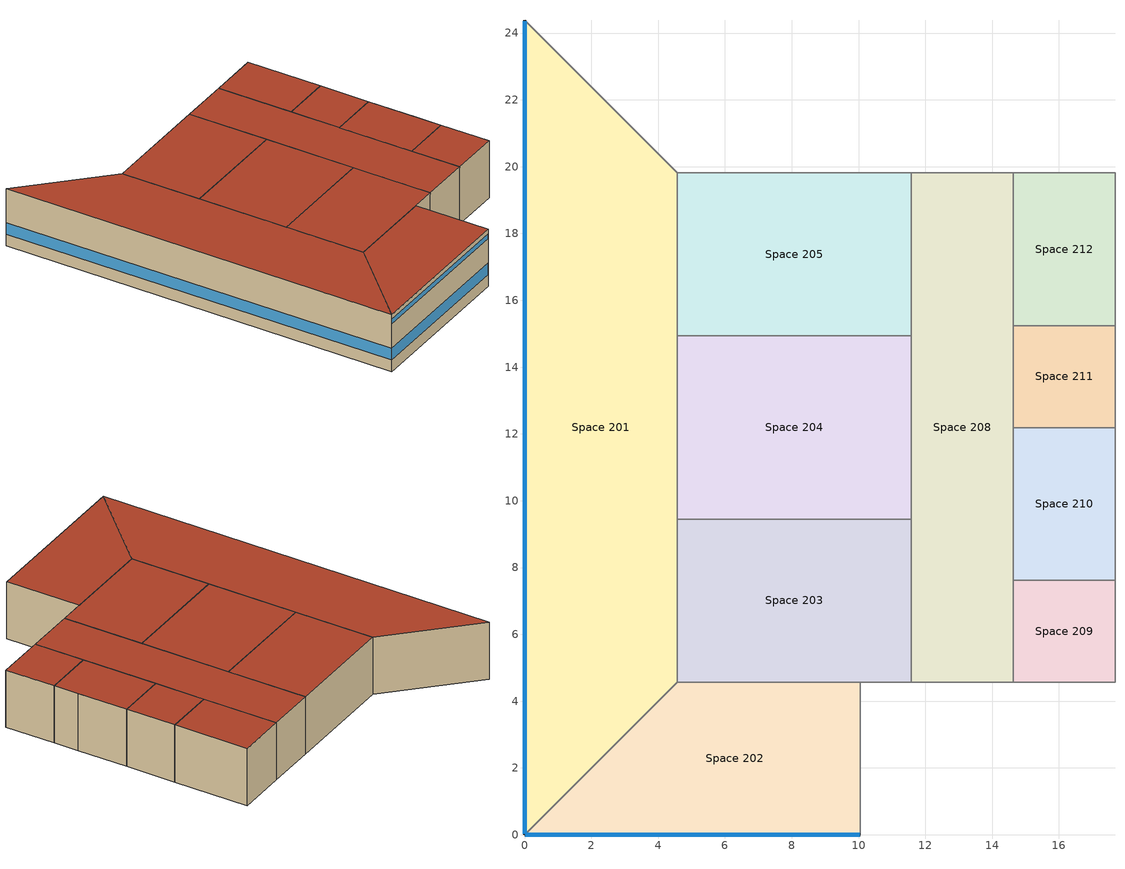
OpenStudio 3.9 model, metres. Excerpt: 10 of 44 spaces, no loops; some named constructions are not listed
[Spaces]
Space 212
 floor to Space 112: 17.68,19.81 17.68,15.24 14.63,15.24 14.63,19.81 z3.66
 wall to Space 215: 17.68,15.24 17.68,19.81 z3.66:7.32
 wall to Space 211: 14.63,15.24 17.68,15.24 z3.66:7.32
 wall to Space 208: 14.63,19.81 14.63,15.24 z3.66:7.32
 wall to Space 206: 17.68,19.81 14.63,19.81 z3.66:7.32
 roof outside: 14.63,19.81 14.63,15.24 17.68,15.24 17.68,19.81 z7.32
Space 210
 floor to Space 110: 14.63,7.62 14.63,12.19 17.68,12.19 17.68,7.62 z3.66
 wall to Space 214: 17.68,9.14 17.68,12.19 z3.66:7.32
 wall to Space 211: 17.68,12.19 14.63,12.19 z3.66:7.32
 wall to Space 213: 17.68,7.62 17.68,9.14 z3.66:7.32
 wall to Space 209: 14.63,7.62 17.68,7.62 z3.66:7.32
 wall to Space 208: 14.63,12.19 14.63,7.62 z3.66:7.32
 roof outside: 14.63,12.19 14.63,7.62 17.68,7.62 17.68,12.19 z7.32
Space 209
 floor to Space 109: 17.68,7.62 17.68,4.57 14.63,4.57 14.63,7.62 z3.66
 wall to Space 213: 17.68,4.57 17.68,7.62 z3.66:7.32
 wall to Space 207: 14.63,4.57 17.68,4.57 z3.66:7.32
 wall to Space 208: 14.63,7.62 14.63,4.57 z3.66:7.32
 roof outside: 14.63,7.62 14.63,4.57 17.68,4.57 17.68,7.62 z7.32
Space 204
 floor to Space 105: 11.58,14.94 11.58,9.45 4.57,9.45 4.57,14.94 z3.66
 wall to Space 208: 11.58,9.45 11.58,14.94 z3.66:7.32
 wall to Space 203: 4.57,9.45 11.58,9.45 z3.66:7.32
 wall to Space 201: 4.57,14.94 4.57,9.45 z3.66:7.32
 wall to Space 205: 11.58,14.94 4.57,14.94 z3.66:7.32
 roof outside: 4.57,14.94 4.57,9.45 11.58,9.45 11.58,14.94 z7.32
Space 201
 floor to Space 101: 0,0 0,24.38 4.57,19.81 4.57,4.57 z3.66
 wall outside: 0,24.38 0,0 z3.66:7.32
 wall to Space 206: 4.57,19.81 0,24.38 z3.66:7.32
 wall to Space 205: 4.57,14.94 4.57,19.81 z3.66:7.32
 wall to Space 203: 4.57,4.57 4.57,9.45 z3.66:7.32
 wall to Space 202: 0,0 4.57,4.57 z3.66:7.32
 window (AEDG-SmMdOff View Glazing EastWest): 0,24.36 0,0.03 z4.42:5.15
 roof outside: 0,24.38 0,0 4.57,4.57 4.57,19.81 z7.32
Space 205
 floor to Space 106: 11.58,19.81 11.58,14.94 4.57,14.94 4.57,19.81 z3.66
 wall to Space 208: 11.58,14.94 11.58,19.81 z3.66:7.32
 wall to Space 206: 11.58,19.81 4.57,19.81 z3.66:7.32
 roof outside: 4.57,19.81 4.57,14.94 11.58,14.94 11.58,19.81 z7.32
Space 208
 floor to Space 108: 11.58,4.57 11.58,19.81 14.63,19.81 14.63,4.57 z3.66
 wall to Space 211: 14.63,12.19 14.63,15.24 z3.66:7.32
 wall to Space 207: 11.58,4.57 14.63,4.57 z3.66:7.32
 wall to Space 203: 11.58,9.45 11.58,4.57 z3.66:7.32
 wall to Space 206: 14.63,19.81 11.58,19.81 z3.66:7.32
 roof outside: 11.58,19.81 11.58,4.57 14.63,4.57 14.63,19.81 z7.32
Space 211
 floor to Space 111: 17.68,15.24 17.68,12.19 14.63,12.19 14.63,15.24 z3.66
 wall to Space 214: 17.68,12.19 17.68,15.24 z3.66:7.32
 roof outside: 14.63,15.24 14.63,12.19 17.68,12.19 17.68,15.24 z7.32
Space 203
 floor to Space 104: 4.57,4.57 4.57,9.45 11.58,9.45 11.58,4.57 z3.66
 wall to Space 207: 10.06,4.57 11.58,4.57 z3.66:7.32
 wall to Space 202: 4.57,4.57 10.06,4.57 z3.66:7.32
 roof outside: 4.57,9.45 4.57,4.57 11.58,4.57 11.58,9.45 z7.32
Space 202
 floor to Space 102: 0,0 4.57,4.57 10.06,4.57 10.06,0 z3.66
 wall outside: 0,0 10.06,0 z3.66:7.32
 wall to Space 207: 10.06,0 10.06,4.57 z3.66:7.32
 window (AEDG-SmMdOff View Glazing South): 0.03,0 10.03,0 z4.42:5.15
 window (AEDG-SmMdOff Daylight Glazing South): 0.03,0 10.03,0 z6.71:7.01
 roof outside: 10.06,0 10.06,4.57 4.57,4.57 0,0 z7.32
[Schedule:Ruleset]
Name | Default Day Schedule | Summer Design Day Schedule | Winter Design Day Schedule
24 Hr Service Equipment | 24 Hr Service Equipment Default | 24 Hr Service Equipment Summer Design Day 3 | 24 Hr Service Equipment Winter Design Day 3
24 Hr Service Lighting | 24 Hr Service Lighting Default | 24 Hr Service Lighting Summer Design Day 3 | 24 Hr Service Lighting Winter Design Day 3
24 Hr Service Infiltration | 24 Hr Service Infiltration Default | 24 Hr Service Infiltration Summer Design Day 3 | 24 Hr Service Infiltration Winter Design Day 3
24 Hr Service Equipment - Controls Reduction | 24 Hr Service Equipment Default 1 | 24 Hr Service Equipment Summer Design Day 4 | 24 Hr Service Equipment Winter Design Day 4
24 Hr Service Lighting - Controls Reduction | 24 Hr Service Lighting Default 1 | 24 Hr Service Lighting Summer Design Day 4 | 24 Hr Service Lighting Winter Design Day 4
[Schedule:Day]
General Occupancy Sat Day; General Occupancy Sat Day 1: No, 6, 0, 0, 8, 0, 0.1, 12, 0, 0.3, 17, 0, 0.1, 19, 0, 0.05, 24, 0, 0
General Occupancy Sun Day; General Occupancy Sun Day 1: No, 6, 0, 0, 18, 0, 0.05, 24, 0, 0
24 Hr Service Equipment Default; General Infiltration Sun Day 1; 24 Hr Service Equipment Sat Day 1; 24 Hr Service Equipment Sun Day 1; 24 Hr Service Equipment Summer Design Day 3; 24 Hr Service Lighting Summer Design Day 3; 24 Hr Service Infiltration Winter Design Day 3; 24 Hr Service Infiltration Summer Design Day 3; 24 Hr Service HVAC Availability Sat Day 1; 24 Hr Service HVAC Availability Sun Day 1; 24 Hr Service Equipment Summer Design Day 4; 24 Hr Service Lighting Summer Design Day 4: No, 24, 0, 1
24 Hr Service Lighting Default; 24 Hr Service Lighting Sat Day 1; 24 Hr Service Lighting Sun Day 1: No, 24, 0, 0.05
24 Hr Service Infiltration Default; 24 Hr Service Infiltration Sat Day 1; 24 Hr Service Infiltration Sun Day 1: No, 24, 0, 0.25
General Equipment Sat Day 1: No, 8, 0, 0.1, 14, 0, 0.2, 24, 0, 0.1
General Equipment Sun Day 1; General Equipment Sun Day 2: No, 24, 0, 0.1
General Lighting Sat Day 1: No, 4, 0, 0, 5, 0, 0.017, 6, 0, 0.05, 7, 0, 0.1, 15, 0, 0.15, 16, 0, 0.1, 17, 0, 0.05, 19, 0, 0.025, 24, 0, 0
General Lighting Sun Day 1; General HVAC Availability Sun Day 1; 24 Hr Service Equipment Winter Design Day 3; 24 Hr Service Lighting Winter Design Day 3; Schedule Day 14; 24 Hr Service Equipment Winter Design Day 4; 24 Hr Service Lighting Winter Design Day 4; General Lighting Sun Day 2: No, 24, 0, 0
General Infiltration Sat Day 1: No, 6, 0, 1, 15, 0, 0.25, 24, 0, 1
General Cooling Setpt Sat Day: No, 5, 0, 26.6667, 6, 0, 25.5556, 7, 0, 25, 15, 0, 23.8889, 24, 0, 26.6667
General Cooling Setpt Sun Day: No, 24, 0, 26.6667
General Heating Setpt Sat Day: No, 5, 0, 18.3333, 6, 0, 18.8889, 7, 0, 19.4444, 15, 0, 21.1111, 24, 0, 18.3333
General Heating Setpt Sun Day: No, 24, 0, 18.3333
General HVAC Availability Sat Day 1: No, 6, 0, 0, 15, 0, 1, 24, 0, 0
Schedule Day 12: No, 6, 0, 0, 8, 0, 0.025, 14, 0, 0.1, 17, 0, 0.025, 24, 0, 0
Schedule Day 45: No, 24, 0, 0.02
24 Hr Service Equipment Default 1; 24 Hr Service Equipment Sun Day 2; 24 Hr Service Equipment Sat Day 2: No, 24, 0, 0.95
General Equipment Sat Day 2: No, 8, 0, 0.1, 14, 0, 0.1, 24, 0, 0.1
24 Hr Service Lighting Default 1; 24 Hr Service Lighting Sun Day 2; 24 Hr Service Lighting Sat Day 2: No, 24, 0, 0.0425
General Lighting Sat Day 2: No, 4, 0, 0, 5, 0, 0.01445, 6, 0, 0.0425, 7, 0, 0.085, 15, 0, 0.1275, 16, 0, 0.085, 17, 0, 0.0425, 19, 0, 0.02125, 24, 0, 0
[Schedule:Rule] Date Specification Type=DateRange; Start Month=1; Start Day=1; End Month=12; End Day=31
Name | Schedule Ruleset | Rule Order | Day Schedule | Apply Saturday | Apply Sunday
24 Hr Service Equipment Sat Day Rule 1 | 24 Hr Service Equipment | 1 | 24 Hr Service Equipment Sat Day 1 | Yes
24 Hr Service Equipment Sun Day Rule 1 | 24 Hr Service Equipment | 0 | 24 Hr Service Equipment Sun Day 1 |  | Yes
24 Hr Service Lighting Sat Day Rule 1 | 24 Hr Service Lighting | 1 | 24 Hr Service Lighting Sat Day 1 | Yes
24 Hr Service Lighting Sun Day Rule 1 | 24 Hr Service Lighting | 0 | 24 Hr Service Lighting Sun Day 1 |  | Yes
24 Hr Service Infiltration Sat Day Rule 1 | 24 Hr Service Infiltration | 1 | 24 Hr Service Infiltration Sat Day 1 | Yes
24 Hr Service Infiltration Sun Day Rule 1 | 24 Hr Service Infiltration | 0 | 24 Hr Service Infiltration Sun Day 1 |  | Yes
24 Hr Service Equipment Sun Day Rule 2 | 24 Hr Service Equipment - Controls Reduction | 0 | 24 Hr Service Equipment Sun Day 2 |  | Yes
24 Hr Service Equipment Sat Day Rule 2 | 24 Hr Service Equipment - Controls Reduction | 1 | 24 Hr Service Equipment Sat Day 2 | Yes
24 Hr Service Lighting Sun Day Rule 2 | 24 Hr Service Lighting - Controls Reduction | 0 | 24 Hr Service Lighting Sun Day 2 |  | Yes
24 Hr Service Lighting Sat Day Rule 2 | 24 Hr Service Lighting - Controls Reduction | 1 | 24 Hr Service Lighting Sat Day 2 | Yes
